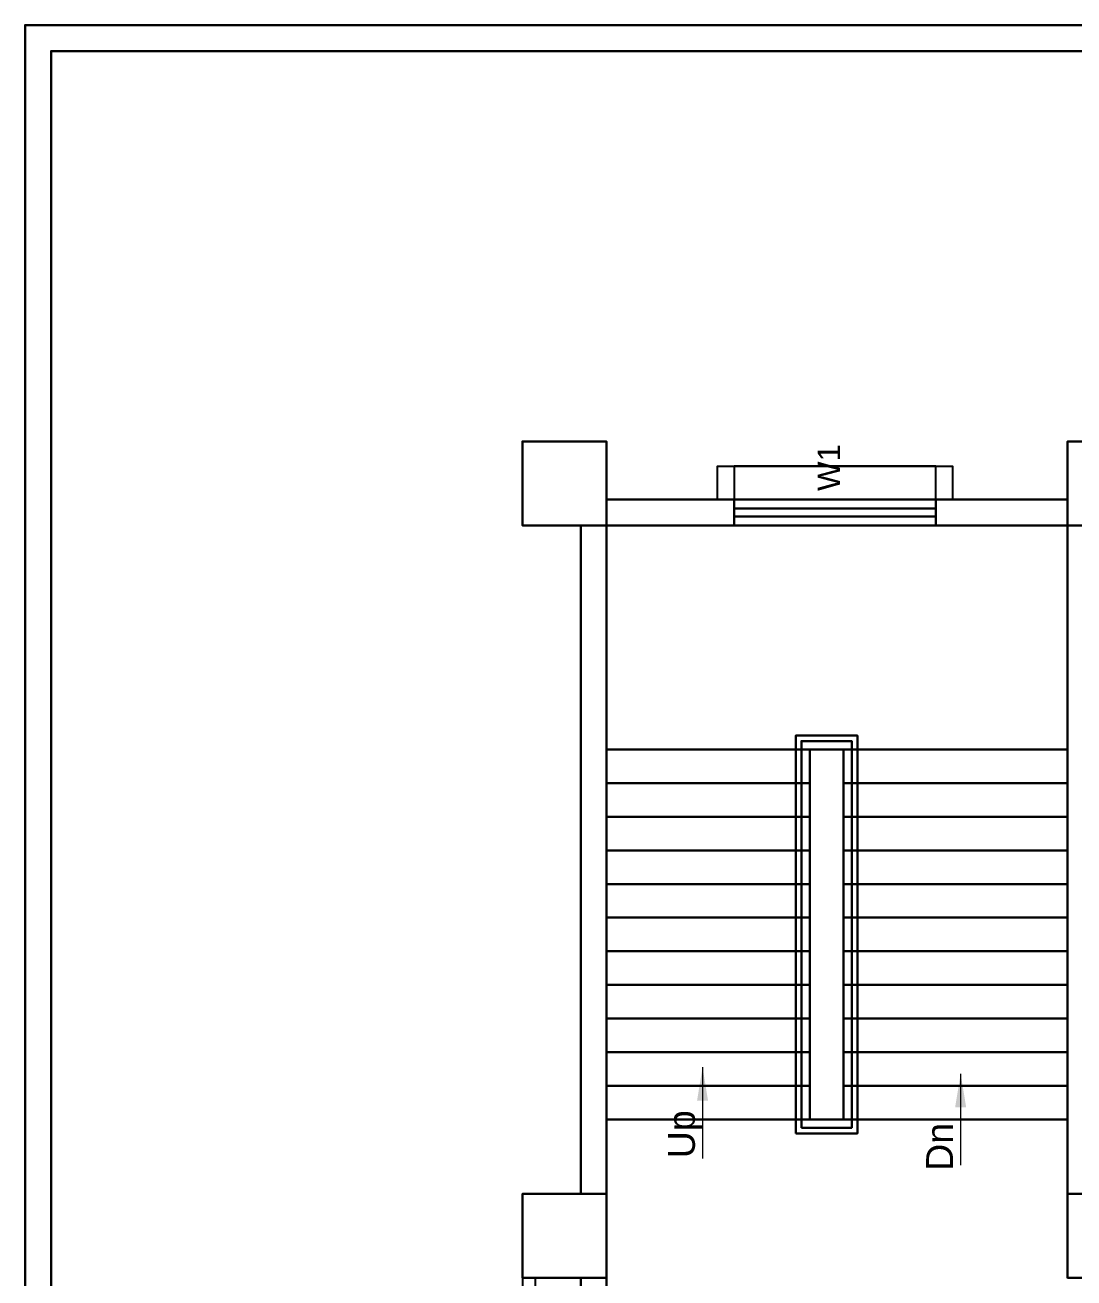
# Model space of a CAD drawing. Header units: millimetres. Extents: x 3552052 to 4144896, y -707811 to -630695.
# Drawn here: x 3553151 to 3562513, y -645540 to -634360 of the extents above; entities that cross this region are included whole.
import ezdxf
from ezdxf.enums import TextEntityAlignment as Align

# ---------------------------------------------------------------- set-up
doc = ezdxf.new("R2010")
doc.units = ezdxf.units.MM
doc.header["$LTSCALE"] = 6
doc.header["$MEASUREMENT"] = 0
doc.layers.get('0').update_dxf_attribs({"linetype": 'CONTINUOUS', "lineweight": 0})
for name, color, linetype, lineweight in [('BLOCK HACTH', 10, 'CONTINUOUS', 0), ('Chajja', 7, 'CONTINUOUS', 0), ('COL', 5, 'CONTINUOUS', 0), ('JOINERY', 7, 'CONTINUOUS', 0), ('Railing', 21, 'CONTINUOUS', 0), ('Staircase', 7, 'CONTINUOUS', 0), ('WALL', 8, 'CONTINUOUS', 0), ('Window', 161, 'CONTINUOUS', 0)]:
    doc.layers.add(name, color=color, linetype=linetype, lineweight=lineweight)
doc.styles.add('ARI', font='arial.ttf')
doc.styles.add('ARIAL', font='arial.ttf')
doc.dimstyles.new('int. dim', dxfattribs={"dimtxt": 900, "dimasz": 450, "dimexe": 150, "dimexo": 150, "dimgap": 150, "dimtad": 0, "dimdec": 0, "dimzin": 12, "dimdsep": 46, "dimtxsty": 'ARI', "dimblk": 'ARCHTICK', "dimcen": 1.5, "dimdle": 150, "dimclrd": 256, "dimclre": 256, "dimclrt": 7, "dimazin": 0, "dimtfac": 1, "dimtdec": 0, "dimtix": 1, "dimtmove": 2, "dimatfit": 3, "dimfxl": 1, "dimtolj": 1, "dimtzin": 0, "dimlwd": -1, "dimlwe": -1, "dimarcsym": 0})

# ---------------------------------------------------------------- blocks, each defined once
blk = doc.blocks.new('_ArchTick')
at = {"color": 0, "linetype": 'ByBlock', "const_width": 0.15}
blk.add_lwpolyline([(-0.5, -0.5), (0.5, 0.5)], dxfattribs=at)

msp = doc.modelspace()

# ---------------------------------------------------------------- linework, layer by layer
at = {"color": 7, "lineweight": 30}
for points in [[(3598232.4, -634360.2), (3598232.4, -666371.6), (3553151.2, -666371.6), (3553151.2, -634360.2)], [(3598000.6, -634592), (3598000.6, -666139.8), (3553383, -666139.8), (3553383, -634592)]]:
    msp.add_lwpolyline(points, close=True, dxfattribs=at)
at = {"layer": 'BLOCK HACTH', "color": 7, "lineweight": 30}
msp.add_lwpolyline([(3560155.5, -644125.4), (3560455.5, -644125.4), (3560455.5, -640825.4), (3560155.5, -640825.4)], close=True, dxfattribs=at)
at = {"layer": 'Chajja', "color": 7, "lineweight": 30}
msp.add_line((3559480.5, -638295.4), (3561280.5, -638295.4), dxfattribs=at)
at = {"layer": 'Chajja', "color": 251, "lineweight": -3}
for points in [[(3559330.5, -638595.4), (3559330.5, -638295.4), (3559480.5, -638295.4), (3559480.5, -638595.4)], [(3561280.5, -638595.4), (3561280.5, -638295.4), (3561430.5, -638295.4), (3561430.5, -638595.4)]]:
    msp.add_lwpolyline(points, dxfattribs=at)
at = {"layer": 'COL', "color": 7, "lineweight": 30}
for points in [[(3558340.5, -638825.4), (3557590.5, -638825.4), (3557590.5, -638075.4), (3558340.5, -638075.4)], [(3562455.5, -638825.4), (3563205.5, -638825.4), (3563205.5, -638075.4), (3562455.5, -638075.4)], [(3557590.5, -645540.4), (3558340.5, -645540.4), (3558340.5, -644790.4), (3557590.5, -644790.4)], [(3562455.5, -645540.4), (3563205.5, -645540.4), (3563205.5, -644790.4), (3562455.5, -644790.4)]]:
    msp.add_lwpolyline(points, close=True, dxfattribs=at)
at = {"layer": 'Railing', "color": 7, "lineweight": 30}
for points in [[(3560030.5, -644250.4), (3560580.5, -644250.4), (3560580.5, -640700.4), (3560030.5, -640700.4)], [(3560080.5, -644200.4), (3560530.5, -644200.4), (3560530.5, -640750.4), (3560080.5, -640750.4)]]:
    msp.add_lwpolyline(points, close=True, dxfattribs=at)
at = {"layer": 'Staircase', "color": 7, "lineweight": 30}
for p, q in [((3560155.5, -640825.4), (3558340.5, -640825.4)), ((3560455.5, -640825.4), (3562455.5, -640825.4)), ((3560155.5, -641125.4), (3558340.5, -641125.4)), ((3560455.5, -641125.4), (3562455.5, -641125.4)), ((3560155.5, -641425.4), (3558340.5, -641425.4)), ((3560455.5, -641425.4), (3562455.5, -641425.4)), ((3560155.5, -641725.4), (3558340.5, -641725.4)), ((3560455.5, -641725.4), (3562455.5, -641725.4)), ((3560155.5, -642025.4), (3558340.5, -642025.4)), ((3560455.5, -642025.4), (3562455.5, -642025.4)), ((3560155.5, -642325.4), (3558340.5, -642325.4)), ((3560455.5, -642325.4), (3562455.5, -642325.4)), ((3560155.5, -642625.4), (3558340.5, -642625.4)), ((3560455.5, -642625.4), (3562455.5, -642625.4)), ((3560155.5, -642925.4), (3558340.5, -642925.4)), ((3560455.5, -642925.4), (3562455.5, -642925.4)), ((3560155.5, -643225.4), (3558340.5, -643225.4)), ((3560455.5, -643225.4), (3562455.5, -643225.4)), ((3560155.5, -643525.4), (3558340.5, -643525.4)), ((3560455.5, -643525.4), (3562455.5, -643525.4)), ((3560155.5, -643825.4), (3558340.5, -643825.4)), ((3560455.5, -643825.4), (3562455.5, -643825.4)), ((3560155.5, -644125.4), (3558340.5, -644125.4)), ((3560455.5, -644125.4), (3562455.5, -644125.4))]:
    msp.add_line(p, q, dxfattribs=at)
at = {"layer": 'WALL', "color": 7, "lineweight": 30}
for p, q in [((3562455.5, -638595.4), (3558340.5, -638595.4)), ((3558110.5, -638825.4), (3558110.5, -644790.4)), ((3558340.5, -638825.4), (3558340.5, -644790.4)), ((3562455.5, -638825.4), (3558340.5, -638825.4)), ((3562455.5, -638825.4), (3562455.5, -644790.4)), ((3558110.5, -645540.4), (3558110.5, -646140.4)), ((3558340.5, -645540.4), (3558340.5, -646140.4)), ((3562455.5, -645541.4), (3562455.5, -645540.4))]:
    msp.add_line(p, q, dxfattribs=at)
at = {"layer": 'WALL', "color": 251, "lineweight": -3}
for points in [[(3562455.5, -645540.4), (3562455.5, -638825.4), (3565285.5, -638825.4)], [(3557590.5, -645540.4), (3557590.5, -646140.4), (3558110.5, -646140.4)], [(3557705.5, -645540.4), (3557705.5, -646025.4), (3558110.5, -646025.4)]]:
    msp.add_lwpolyline(points, dxfattribs=at)
at = {"layer": 'Window', "color": 7, "lineweight": 30}
for points in [[(3561280.5, -638595.4), (3561280.5, -638825.4), (3559480.5, -638825.4), (3559480.5, -638595.4)], [(3561280.5, -638675.4), (3561280.5, -638745.4), (3559480.5, -638745.4), (3559480.5, -638675.4)]]:
    msp.add_lwpolyline(points, close=True, dxfattribs=at)

# ---------------------------------------------------------------- texts
at = {"layer": 'JOINERY', "color": 251, "lineweight": -3, "style": 'ARIAL', "width": 1}
msp.add_text('W1', height=200, rotation=90, dxfattribs=at).set_placement((3560424.8, -638518))
at = {"layer": 'Staircase', "color": 251, "lineweight": -3, "style": 'ARIAL'}
for s, p in [('Up', (3559129.9, -644258.4)), ('Dn', (3561433.6, -644370.9))]:
    msp.add_text(s, height=240, rotation=90, dxfattribs=at).set_placement(p, align=Align.CENTER)

# ---------------------------------------------------------------- leaders
at = {"layer": 'Staircase', "color": 251, "lineweight": -3}
for points in [[(3559198.2, -643659.7, -101230.8), (3559198.2, -644475.1, -101230.8)], [(3561501.9, -643718.5, -101230.8), (3561501.9, -644533.9, -101230.8)]]:
    msp.add_leader(points, dimstyle='int. dim', override={"dimasz": 300, "dimgap": 70, "dimtad": 0}, dxfattribs=at)

doc.saveas('drawing.dxf')
